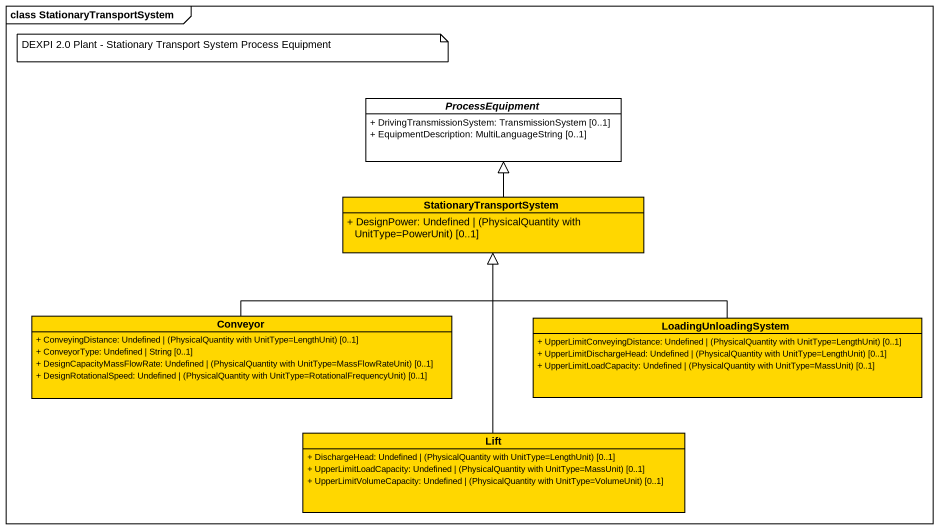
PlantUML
@startuml
mainframe class StationaryTransportSystem
hide circle
hide empty members
skinparam classAttributeIconSize 0
abstract class ProcessEquipment {
  + DrivingTransmissionSystem: TransmissionSystem [0..1]
  + EquipmentDescription: MultiLanguageString [0..1]
}
class StationaryTransportSystem #FFD700 {
  {field} + DesignPower: Undefined | (PhysicalQuantity with UnitType=PowerUnit) [0..1]
}
class Conveyor #FFD700 {
  {field} + ConveyingDistance: Undefined | (PhysicalQuantity with UnitType=LengthUnit) [0..1]
  + ConveyorType: Undefined | String [0..1]
  {field} + DesignCapacityMassFlowRate: Undefined | (PhysicalQuantity with UnitType=MassFlowRateUnit) [0..1]
  {field} + DesignRotationalSpeed: Undefined | (PhysicalQuantity with UnitType=RotationalFrequencyUnit) [0..1]
}
class LoadingUnloadingSystem #FFD700 {
  {field} + UpperLimitConveyingDistance: Undefined | (PhysicalQuantity with UnitType=LengthUnit) [0..1]
  {field} + UpperLimitDischargeHead: Undefined | (PhysicalQuantity with UnitType=LengthUnit) [0..1]
  {field} + UpperLimitLoadCapacity: Undefined | (PhysicalQuantity with UnitType=MassUnit) [0..1]
}
class Lift #FFD700 {
  {field} + DischargeHead: Undefined | (PhysicalQuantity with UnitType=LengthUnit) [0..1]
  {field} + UpperLimitLoadCapacity: Undefined | (PhysicalQuantity with UnitType=MassUnit) [0..1]
  {field} + UpperLimitVolumeCapacity: Undefined | (PhysicalQuantity with UnitType=VolumeUnit) [0..1]
}
StationaryTransportSystem -up-|> ProcessEquipment
Conveyor -right-|> StationaryTransportSystem
LoadingUnloadingSystem -left-|> StationaryTransportSystem
Lift -up-|> StationaryTransportSystem
note as N1
  DEXPI 2.0 Plant - Stationary Transport System Process Equipment
end note
@enduml
